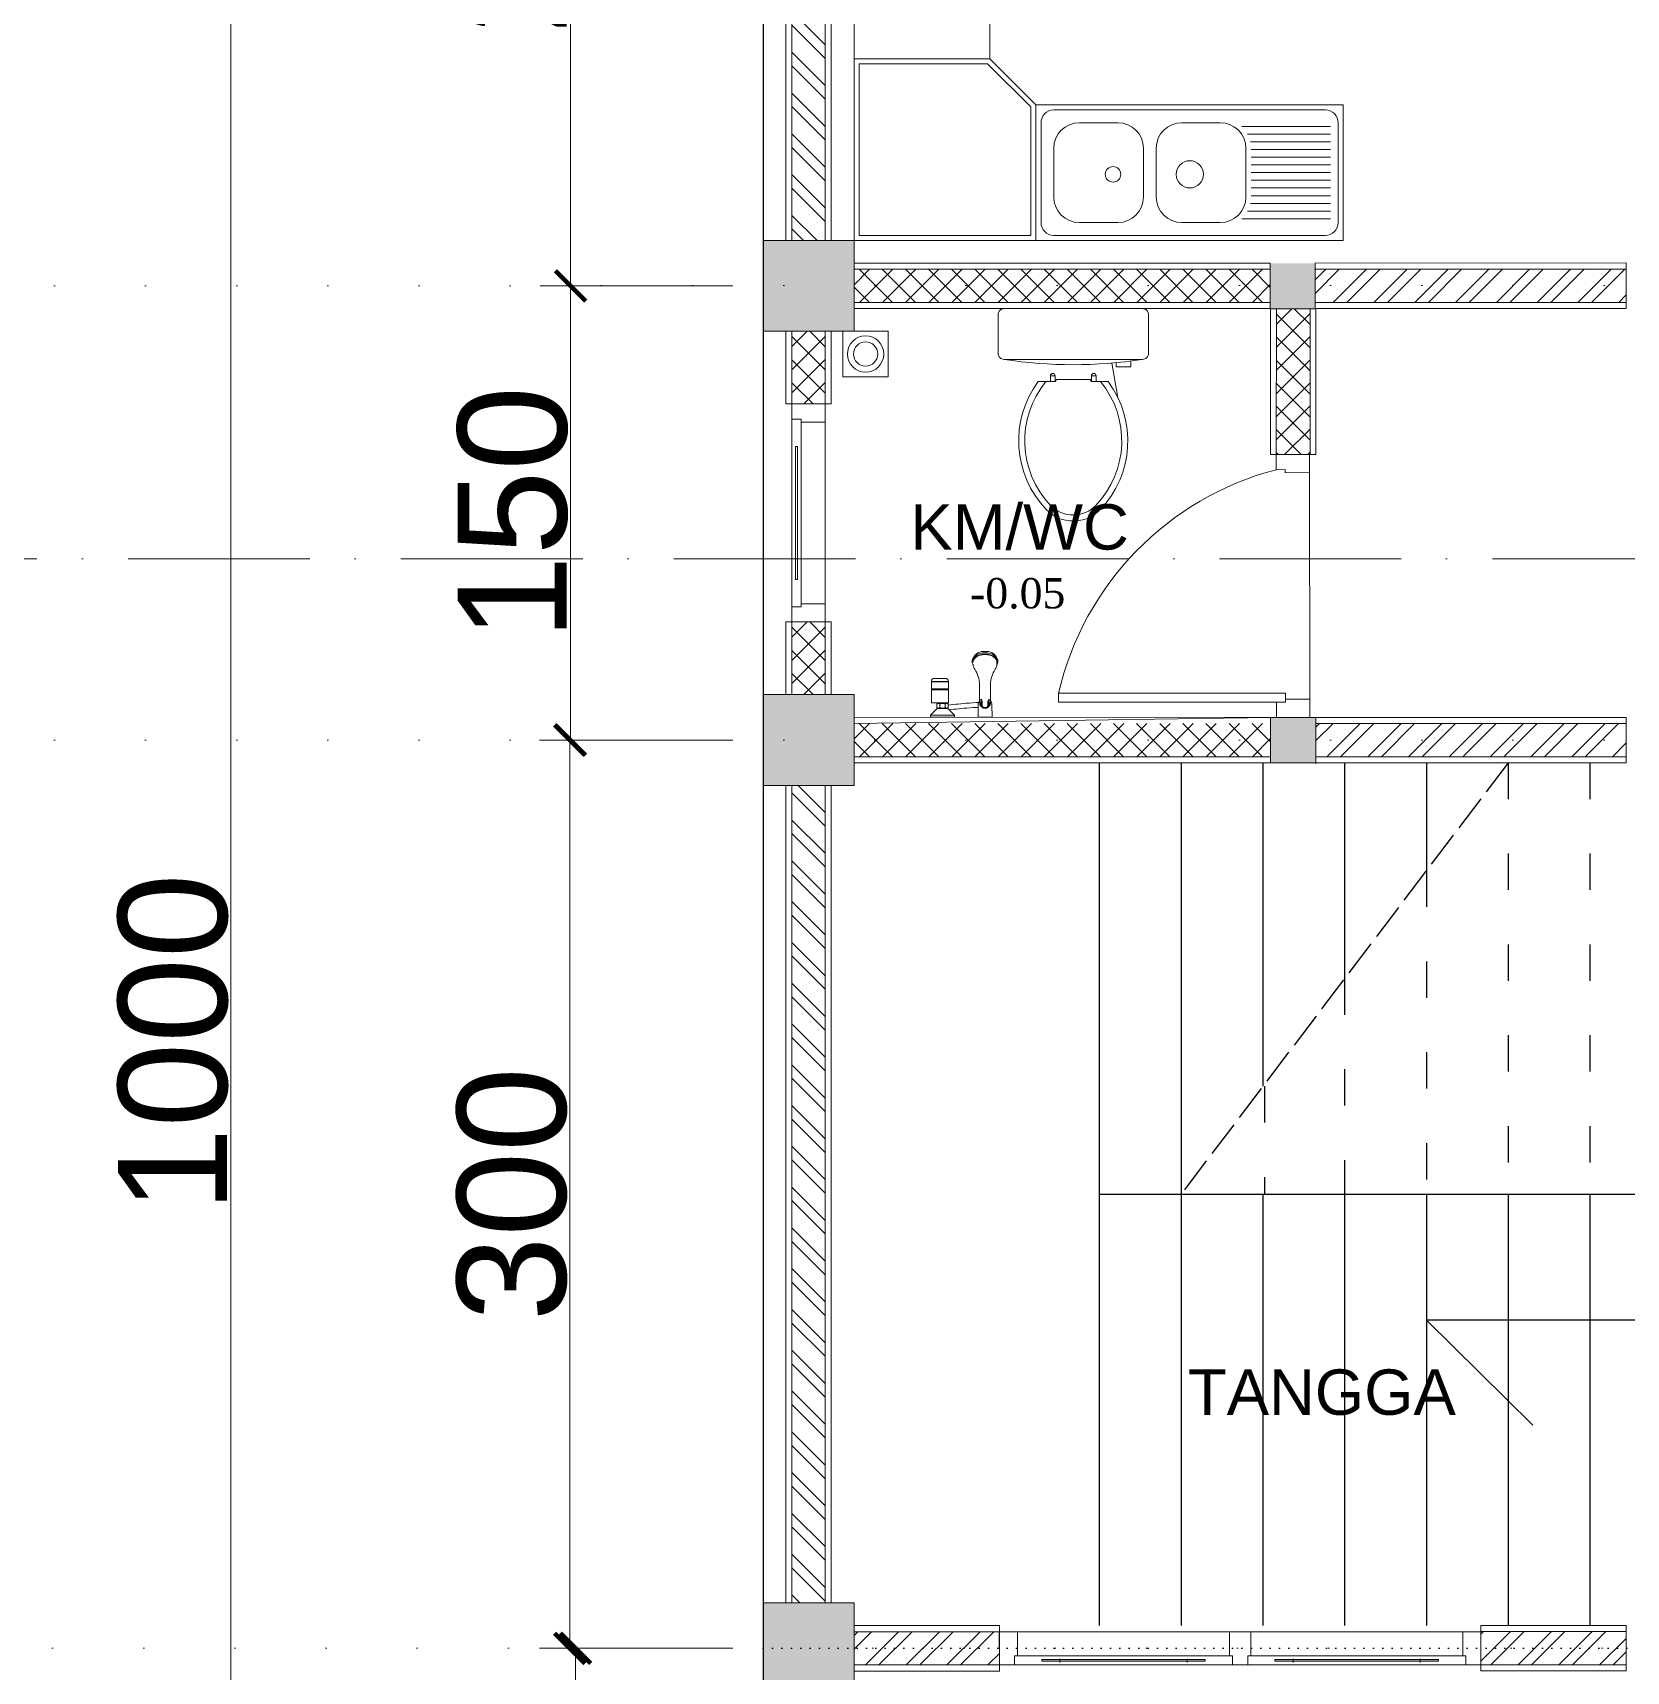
# Model space of a CAD drawing. Header units: millimetres. Extents: x -12161372 to 46643, y -9506984 to 15358.
# Drawn here: x 12068 to 12594, y 5583 to 6124 of the extents above; entities that cross this region are included whole.
import ezdxf

# ---------------------------------------------------------------- set-up
doc = ezdxf.new("R2010")
doc.units = ezdxf.units.MM
for name, pattern in [('ACAD_ISO02W100', [15, 12, -3]), ('ACAD_ISO03W100', [30, 12, -18]), ('ACAD_ISO07W100', [3, 0, -3]), ('ACAD_ISO10W100', [18, 12, -3, 0, -3]), ('DASHED', [70, 50, -20])]:
    doc.linetypes.add(name, pattern=pattern)
for name, color, linetype, lineweight in [('arsiran', 202, 'Continuous', 0), ('dimensi', 50, 'Continuous', 5), ('dinding', 110, 'Continuous', 9), ('furniture', 7, 'Continuous', 5), ('garis potongan', 3, 'ACAD_ISO10W100', 18), ('interior', 7, 'Continuous', 13), ('jendela', 7, 'Continuous', 15), ('kolom', 150, 'Continuous', 13), ('pintu', 7, 'Continuous', 13), ('teks', 255, 'Continuous', 5)]:
    doc.layers.add(name, color=color, linetype=linetype, lineweight=lineweight)
doc.layers.add('lantai', color=9, linetype='Continuous')
doc.styles.get("Standard").update_dxf_attribs({"font": 'arial.ttf'})
doc.styles.add('teks3', font='times.ttf', dxfattribs={"height": 25})
doc.dimstyles.new('ISO-25', dxfattribs={"dimtxt": 4.5, "dimasz": 10, "dimexe": 10, "dimexo": 10, "dimtad": 1, "dimtxsty": 'Standard', "dimblk": 'ARCHTICK', "dimcen": 2.5, "dimclrt": 256, "dimadec": 0, "dimazin": 0, "dimtfac": 1, "dimtmove": 0, "dimatfit": 3, "dimfxl": 75, "dimfxlon": 1, "dimtfillclr": 256, "dimlwd": -1, "dimlwe": -1, "dimarcsym": 0})

# ---------------------------------------------------------------- blocks, each defined once
blk = doc.blocks.new('*U23')
at = {"layer": 'arsiran'}
h = blk.add_hatch(dxfattribs=at)
h.set_pattern_fill('ANSI32', color=256)
h.set_pattern_definition([(45, (-2339.681, -4513.269), (-6.735192, 6.735192), []), (45, (-2335.191, -4513.269), (-6.735192, 6.735192), [])])
h.paths.add_polyline_path([(0, 5.5), (0, -5.5), (205, -5.5), (205, 5.5)])
blk.add_lwpolyline([(0, -5.5), (205, -5.5), (205, 5.5), (0, 5.5)], close=True, dxfattribs=at)
at = {"layer": 'dinding'}
blk.add_lwpolyline([(0, -7.5), (205, -7.5), (205, 7.5), (0, 7.5)], close=True, dxfattribs=at)
blk = doc.blocks.new('*U10')
at = {"layer": 'arsiran'}
h = blk.add_hatch(dxfattribs=at)
h.set_pattern_fill('ANSI32', color=256)
h.set_pattern_definition([(45, (-2274.681, -4513.269), (-6.735192, 6.735192), []), (45, (-2270.191, -4513.269), (-6.735192, 6.735192), [])])
h.paths.add_polyline_path([(0, 5.5), (0, -5.5), (270, -5.5), (270, 5.5)])
blk.add_lwpolyline([(0, -5.5), (270, -5.5), (270, 5.5), (0, 5.5)], close=True, dxfattribs=at)
at = {"layer": 'dinding'}
blk.add_lwpolyline([(0, -7.5), (270, -7.5), (270, 7.5), (0, 7.5)], close=True, dxfattribs=at)
blk = doc.blocks.new('*U36')
at = {"layer": 'arsiran'}
h = blk.add_hatch(dxfattribs=at)
h.set_pattern_fill('ANSI32', color=256)
h.set_pattern_definition([(45, (-2496.686, -4513.269), (-6.735192, 6.735192), []), (45, (-2492.196, -4513.269), (-6.735192, 6.735192), [])])
h.paths.add_polyline_path([(0, 5.5), (0, -5.5), (47.99, -5.5), (47.99, 5.5)])
blk.add_lwpolyline([(0, -5.5), (47.99, -5.5), (47.99, 5.5), (0, 5.5)], close=True, dxfattribs=at)
at = {"layer": 'dinding'}
blk.add_lwpolyline([(0, -7.5), (47.99, -7.5), (47.99, 7.5), (0, 7.5)], close=True, dxfattribs=at)
blk = doc.blocks.new('*U68')
at = {"layer": 'arsiran'}
h = blk.add_hatch(dxfattribs=at)
h.set_pattern_fill('ANSI32', color=256)
h.set_pattern_definition([(45, (-2442.189, -4513.269), (-6.735192, 6.735192), []), (45, (-2437.699, -4513.269), (-6.735192, 6.735192), [])])
h.paths.add_polyline_path([(0, 5.5), (0, -5.5), (102.49, -5.5), (102.49, 5.5)])
blk.add_lwpolyline([(0, -5.5), (102.49, -5.5), (102.49, 5.5), (0, 5.5)], close=True, dxfattribs=at)
at = {"layer": 'dinding'}
blk.add_lwpolyline([(0, -7.5), (102.49, -7.5), (102.49, 7.5), (0, 7.5)], close=True, dxfattribs=at)
blk = doc.blocks.new('*U67')
at = {"layer": 'arsiran'}
h = blk.add_hatch(dxfattribs=at)
h.set_pattern_fill('ANSI32', color=256, angle=0.0417)
h.set_pattern_definition([(45.04173, (-2438.656, -4515.046), (-6.740095, 6.730285), []), (45.04173, (-2434.166, -4515.042), (-6.740095, 6.730285), [])])
h.paths.add_polyline_path([(0, 5.5), (0, -5.5), (102.74, -5.43), (102.73, 5.57)])
blk.add_lwpolyline([(0, -5.5), (102.74, -5.43), (102.73, 5.57), (0, 5.5)], close=True, dxfattribs=at)
at = {"layer": 'dinding'}
blk.add_lwpolyline([(0.01, -7.5), (102.74, -7.43), (102.73, 7.57), (-0.01, 7.5)], close=True, dxfattribs=at)
blk = doc.blocks.new('_ArchTick')
at = {"color": 0, "linetype": 'ByBlock', "const_width": 0.15}
blk.add_lwpolyline([(-0.5, -0.5), (0.5, 0.5)], dxfattribs=at)
blk = doc.blocks.new('*D89')
at = {"layer": 'Defpoints', "color": 0, "ltscale": 10, "transparency": 16777216}
for p in [(12309.18, 6290.26), (12245.61, 6040.26), (12309.18, 6040.26)]:
    blk.add_point(p, dxfattribs=at)
at = {"layer": 'dimensi', "color": 0, "ltscale": 10, "transparency": 16777216}
for p, q in [((12299.18, 6290.26), (12235.61, 6290.26)), ((12245.61, 6290.26), (12245.61, 6040.26)), ((12299.18, 6040.26), (12235.61, 6040.26))]:
    blk.add_line(p, q, dxfattribs=at)
at = {"layer": 'dimensi', "color": 0, "ltscale": 10, "transparency": 16777216, "xscale": 10, "yscale": 10, "zscale": 10}
for p, rotation in [((12245.61, 6290.26), 90), ((12245.61, 6040.26), 270)]:
    blk.add_blockref('_ArchTick', p, dxfattribs=dict(at, rotation=rotation))
at = {"layer": 'dimensi', "ltscale": 10, "transparency": 16777216, "insert": (12226.6, 6165.26), "char_height": 4.5, "attachment_point": 5, "rotation": 90}
blk.add_mtext('{\\H8x;250}', dxfattribs=at)
blk = doc.blocks.new('*D94')
at = {"layer": 'Defpoints', "color": 0, "ltscale": 10, "transparency": 16777216}
for p in [(12309.18, 6040.26), (12245.54, 5890.26), (12309.18, 5890.26)]:
    blk.add_point(p, dxfattribs=at)
at = {"layer": 'dimensi', "color": 0, "ltscale": 10, "transparency": 16777216}
for p, q in [((12299.18, 6040.26), (12235.54, 6040.26)), ((12245.54, 6040.26), (12245.54, 5890.26)), ((12299.18, 5890.26), (12235.54, 5890.26))]:
    blk.add_line(p, q, dxfattribs=at)
at = {"layer": 'dimensi', "color": 0, "ltscale": 10, "transparency": 16777216, "xscale": 10, "yscale": 10, "zscale": 10}
for p, rotation in [((12245.54, 6040.26), 90), ((12245.54, 5890.26), 270)]:
    blk.add_blockref('_ArchTick', p, dxfattribs=dict(at, rotation=rotation))
at = {"layer": 'dimensi', "ltscale": 10, "transparency": 16777216, "insert": (12226.53, 5965.26), "char_height": 4.5, "attachment_point": 5, "rotation": 90}
blk.add_mtext('{\\H8x;150}', dxfattribs=at)
blk = doc.blocks.new('*D95')
at = {"layer": 'Defpoints', "color": 0, "ltscale": 10, "transparency": 16777216}
for p in [(12309.18, 5890.26), (12245.32, 5590.26), (12309.18, 5590.26)]:
    blk.add_point(p, dxfattribs=at)
at = {"layer": 'dimensi', "color": 0, "ltscale": 10, "transparency": 16777216}
for p, q in [((12299.18, 5890.26), (12235.32, 5890.26)), ((12245.32, 5890.26), (12245.32, 5590.26)), ((12299.18, 5590.26), (12235.32, 5590.26))]:
    blk.add_line(p, q, dxfattribs=at)
at = {"layer": 'dimensi', "color": 0, "ltscale": 10, "transparency": 16777216, "xscale": 10, "yscale": 10, "zscale": 10}
for p, rotation in [((12245.32, 5890.26), 90), ((12245.32, 5590.26), 270)]:
    blk.add_blockref('_ArchTick', p, dxfattribs=dict(at, rotation=rotation))
at = {"layer": 'dimensi', "ltscale": 10, "transparency": 16777216, "insert": (12226.3, 5740.26), "char_height": 4.5, "attachment_point": 5, "rotation": 90}
blk.add_mtext('{\\H8x;300}', dxfattribs=at)
blk = doc.blocks.new('*D96')
at = {"layer": 'Defpoints', "color": 0, "ltscale": 10, "transparency": 16777216}
for p in [(12309.18, 5590.26), (12247.23, 5290.26), (12309.18, 5290.26)]:
    blk.add_point(p, dxfattribs=at)
at = {"layer": 'dimensi', "color": 0, "ltscale": 10, "transparency": 16777216}
for p, q in [((12299.18, 5590.26), (12237.23, 5590.26)), ((12247.23, 5590.26), (12247.23, 5290.26)), ((12299.18, 5290.26), (12237.23, 5290.26))]:
    blk.add_line(p, q, dxfattribs=at)
at = {"layer": 'dimensi', "color": 0, "ltscale": 10, "transparency": 16777216, "xscale": 10, "yscale": 10, "zscale": 10}
for p, rotation in [((12247.23, 5590.26), 90), ((12247.23, 5290.26), 270)]:
    blk.add_blockref('_ArchTick', p, dxfattribs=dict(at, rotation=rotation))
at = {"layer": 'dimensi', "ltscale": 10, "transparency": 16777216, "insert": (12228.22, 5440.26), "char_height": 4.5, "attachment_point": 5, "rotation": 90}
blk.add_mtext('{\\H8x;300}', dxfattribs=at)
blk = doc.blocks.new('*D99')
at = {"layer": 'Defpoints', "color": 0, "ltscale": 10, "transparency": 16777216}
for p in [(12484.18, 6340.36), (12484.18, 6040.26), (12309.18, 5869.32)]:
    blk.add_point(p, dxfattribs=at)
at = {"layer": 'dimensi', "color": 0, "ltscale": 10, "transparency": 16777216}
for p, q in [((12309.18, 6265.36), (12309.18, 6350.36)), ((12484.18, 6265.36), (12484.18, 6350.36)), ((12309.18, 6340.36), (12484.18, 6340.36))]:
    blk.add_line(p, q, dxfattribs=at)
at = {"layer": 'dimensi', "color": 0, "ltscale": 10, "transparency": 16777216, "xscale": 10, "yscale": 10, "zscale": 10, "rotation": 180}
blk.add_blockref('_ArchTick', (12309.18, 6340.36), dxfattribs=at)
at = {"layer": 'dimensi', "color": 0, "ltscale": 10, "transparency": 16777216, "xscale": 10, "yscale": 10, "zscale": 10}
blk.add_blockref('_ArchTick', (12484.18, 6340.36), dxfattribs=at)
at = {"layer": 'dimensi', "ltscale": 10, "transparency": 16777216, "insert": (12396.68, 6359.37), "char_height": 4.5, "attachment_point": 5}
blk.add_mtext('{\\H8x;175}', dxfattribs=at)
blk = doc.blocks.new('*D117')
at = {"layer": 'Defpoints', "color": 0, "ltscale": 10, "transparency": 16777216}
for p in [(12309.18, 6290.26), (12133.4, 5290.26), (12316.68, 5290.26)]:
    blk.add_point(p, dxfattribs=at)
at = {"layer": 'dimensi', "color": 0, "ltscale": 10, "transparency": 16777216}
for p, q in [((12208.4, 6290.26), (12123.4, 6290.26)), ((12133.4, 6290.26), (12133.4, 5290.26)), ((12208.4, 5290.26), (12123.4, 5290.26))]:
    blk.add_line(p, q, dxfattribs=at)
at = {"layer": 'dimensi', "color": 0, "ltscale": 10, "transparency": 16777216, "xscale": 10, "yscale": 10, "zscale": 10}
for p, rotation in [((12133.4, 6290.26), 90), ((12133.4, 5290.26), 270)]:
    blk.add_blockref('_ArchTick', p, dxfattribs=dict(at, rotation=rotation))
at = {"layer": 'dimensi', "ltscale": 10, "transparency": 16777216, "insert": (12114.39, 5790.26), "char_height": 4.5, "attachment_point": 5, "rotation": 90}
blk.add_mtext('{\\H8x;1000}', dxfattribs=at)

msp = doc.modelspace()

# ---------------------------------------------------------------- hatches: boundary and pattern name
at = {"layer": 'dinding'}
h = msp.add_hatch(dxfattribs=at)
h.set_pattern_fill('ANSI37', color=202, scale=1.7)
h.set_pattern_definition([(45, (7129.113, 1853.4026), (-3.816609, 3.816609), []), (135, (7129.113, 1853.4026), (-3.816609, -3.816609), [])])
h.paths.add_polyline_path([(12476.636, 6034.762), (12476.636, 6045.762), (12339.183, 6045.762), (12339.183, 6034.762)])
h = msp.add_hatch(dxfattribs=at)
h.set_pattern_fill('ANSI37', color=202, scale=1.7, angle=270)
h.set_pattern_definition([(315, (8297.3085, 11242.777), (3.816609, 3.816609), []), (45, (8297.3085, 11242.777), (-3.816609, 3.816609), [])])
h.paths.add_polyline_path([(12478.695, 5984.568), (12489.695, 5984.568), (12489.668, 6032.707), (12478.668, 6032.707)])
h = msp.add_hatch(dxfattribs=at)
h.set_pattern_fill('ANSI37', color=202, scale=1.7, angle=270)
h.set_pattern_definition([(315, (8137.3236, 11235.3317), (3.816609, 3.816609), []), (45, (8137.3236, 11235.3317), (-3.816609, 3.816609), [])])
h.paths.add_polyline_path([(12318.683, 6001.262), (12329.683, 6001.262), (12329.683, 6025.262), (12318.683, 6025.262)])
h = msp.add_hatch(dxfattribs=at)
h.set_pattern_fill('ANSI37', color=202, scale=1.7, angle=270)
h.set_pattern_definition([(315, (8137.3236, 11139.3317), (3.816609, 3.816609), []), (45, (8137.3236, 11139.3317), (-3.816609, 3.816609), [])])
h.paths.add_polyline_path([(12318.683, 5905.262), (12329.683, 5905.262), (12329.683, 5929.262), (12318.683, 5929.262)])
h = msp.add_hatch(dxfattribs=at)
h.set_pattern_fill('ANSI37', color=202, scale=1.7)
h.set_pattern_definition([(45, (7129.113, 1703.4026), (-3.816609, 3.816609), []), (135, (7129.113, 1703.4026), (-3.816609, -3.816609), [])])
h.paths.add_polyline_path([(12476.691, 5884.754), (12476.691, 5895.754), (12339.183, 5895.762), (12339.183, 5884.762)])
at = {"layer": 'jendela'}
h = msp.add_hatch(color=256, dxfattribs=at)
h.dxf.hatch_style = 1
h.paths.add_polyline_path([(12455.171, 5585.975), (12455.171, 5586.575), (12401.171, 5586.575), (12401.171, 5585.975)])
h = msp.add_hatch(color=256, dxfattribs=at)
h.dxf.hatch_style = 1
h.paths.add_polyline_path([(12455.171, 5585.975), (12455.171, 5586.575), (12401.171, 5586.575), (12401.171, 5585.975)])
h = msp.add_hatch(color=256, dxfattribs=at)
h.dxf.hatch_style = 1
h.paths.add_polyline_path([(12401.177, 5585.97), (12401.177, 5586.57), (12455.177, 5586.57), (12455.177, 5585.97)])
h = msp.add_hatch(color=256, dxfattribs=at)
h.dxf.hatch_style = 1
h.paths.add_polyline_path([(12401.184, 5585.975), (12401.184, 5586.575), (12455.184, 5586.575), (12455.184, 5585.975)])
h = msp.add_hatch(color=256, dxfattribs=at)
h.dxf.hatch_style = 1
h.paths.add_polyline_path([(12401.184, 5585.975), (12401.184, 5586.575), (12455.184, 5586.575), (12455.184, 5585.975)])
h = msp.add_hatch(color=256, dxfattribs=at)
h.dxf.hatch_style = 1
h.paths.add_polyline_path([(12532.171, 5585.975), (12532.171, 5586.575), (12478.171, 5586.575), (12478.171, 5585.975)])
h = msp.add_hatch(color=256, dxfattribs=at)
h.dxf.hatch_style = 1
h.paths.add_polyline_path([(12532.171, 5585.975), (12532.171, 5586.575), (12478.171, 5586.575), (12478.171, 5585.975)])
h = msp.add_hatch(color=256, dxfattribs=at)
h.dxf.hatch_style = 1
h.paths.add_polyline_path([(12532.177, 5585.97), (12532.177, 5586.57), (12478.177, 5586.57), (12478.177, 5585.97)])
h = msp.add_hatch(color=256, dxfattribs=at)
h.dxf.hatch_style = 1
h.paths.add_polyline_path([(12478.184, 5585.975), (12478.184, 5586.575), (12532.184, 5586.575), (12532.184, 5585.975)])
h = msp.add_hatch(color=256, dxfattribs=at)
h.dxf.hatch_style = 1
h.paths.add_polyline_path([(12478.184, 5585.975), (12478.184, 5586.575), (12532.184, 5586.575), (12532.184, 5585.975)])
at = {"layer": 'kolom'}
h = msp.add_hatch(color=256, dxfattribs=at)
h.dxf.hatch_style = 1
h.paths.add_polyline_path([(12339.183, 6025.262), (12339.183, 6055.262), (12309.183, 6055.262), (12309.183, 6025.262)])
h = msp.add_hatch(color=256, dxfattribs=at)
h.dxf.hatch_style = 1
h.paths.add_polyline_path([(12491.641, 6047.76), (12476.641, 6047.76), (12476.641, 6032.76), (12491.641, 6032.76)])
h = msp.add_hatch(color=256, dxfattribs=at)
h.dxf.hatch_style = 1
h.paths.add_polyline_path([(12339.183, 5875.262), (12339.183, 5905.262), (12309.183, 5905.262), (12309.183, 5875.262)])
h = msp.add_hatch(color=256, dxfattribs=at)
h.dxf.hatch_style = 1
h.paths.add_polyline_path([(12491.708, 5897.754), (12476.708, 5897.754), (12476.708, 5882.754), (12491.708, 5882.754)])
h = msp.add_hatch(color=256, dxfattribs=at)
h.dxf.hatch_style = 1
h.paths.add_polyline_path([(12339.183, 5575.262), (12339.183, 5605.262), (12309.183, 5605.262), (12309.183, 5575.262)])

# ---------------------------------------------------------------- linework, layer by layer
at = {"layer": 'arsiran'}
for points in [[(12476.636, 6045.762), (12339.183, 6045.762)], [(12339.183, 6034.762), (12476.636, 6034.762)], [(12478.668, 6032.707), (12478.584, 5984.561)], [(12489.765, 5984.568), (12489.765, 6032.707)], [(12318.683, 6025.262), (12318.683, 6001.262)], [(12329.683, 6001.262), (12329.683, 6025.262)], [(12318.683, 5929.262), (12318.683, 5905.262)], [(12329.683, 5905.262), (12329.683, 5929.262)], [(12476.691, 5897.754), (12339.183, 5895.762)], [(12339.183, 5884.762), (12476.691, 5884.762)]]:
    msp.add_lwpolyline(points, dxfattribs=at)
at = {"layer": 'dinding'}
for points in [[(12339.183, 6032.762), (12476.636, 6032.762), (12476.636, 6047.762), (12339.183, 6047.762)], [(12476.683, 6032.707), (12476.695, 5984.568), (12491.695, 5984.568), (12491.683, 6032.707)], [(12316.683, 6025.262), (12316.683, 6001.262), (12331.683, 6001.262), (12331.683, 6025.262)], [(12316.683, 5929.262), (12316.683, 5905.262), (12331.683, 5905.262), (12331.683, 5929.262)], [(12339.183, 5882.762), (12476.691, 5882.754), (12476.691, 5897.754), (12339.183, 5897.762)]]:
    msp.add_lwpolyline(points, close=True, dxfattribs=at)
at = {"layer": 'furniture'}
for p, q in [((12339.183, 6115.313), (12339.183, 6055.262)), ((12384.01, 6115.313), (12339.183, 6115.313)), ((12399.234, 6100.089), (12384.01, 6115.313)), ((12340.874, 6113.622), (12340.874, 6056.953)), ((12383.309, 6113.622), (12340.874, 6113.622)), ((12397.543, 6099.388), (12383.309, 6113.622)), ((12397.543, 6056.953), (12397.543, 6099.388)), ((12399.234, 6055.262), (12399.234, 6100.089)), ((12399.234, 6055.262), (12399.234, 6100.089)), ((12399.234, 6055.262), (12399.234, 6100.089)), ((12399.234, 6055.262), (12399.234, 6100.089)), ((12399.234, 6100.089), (12399.234, 6055.262)), ((12399.234, 6100.089), (12500.73, 6100.089)), ((12500.73, 6055.262), (12500.73, 6100.089)), ((12400.926, 6061.182), (12400.926, 6094.168)), ((12405.155, 6098.397), (12494.809, 6098.397)), ((12413.613, 6094.168), (12426.3, 6094.168)), ((12447.445, 6094.168), (12460.132, 6094.168)), ((12499.038, 6094.168), (12499.038, 6061.182)), ((12467.296, 6092.9), (12496.501, 6092.9)), ((12469.152, 6090.362), (12496.501, 6090.362)), ((12405.155, 6069.64), (12405.155, 6085.711)), ((12434.758, 6069.64), (12434.758, 6085.711)), ((12438.987, 6069.64), (12438.987, 6085.711)), ((12468.59, 6069.64), (12468.59, 6085.711)), ((12470.059, 6087.825), (12496.501, 6087.825)), ((12470.281, 6085.288), (12496.501, 6085.288)), ((12470.281, 6082.75), (12496.501, 6082.75)), ((12470.281, 6080.213), (12496.501, 6080.213)), ((12470.281, 6077.675), (12496.501, 6077.675)), ((12470.281, 6075.138), (12496.501, 6075.138)), ((12470.281, 6072.601), (12496.501, 6072.601)), ((12470.059, 6067.526), (12496.501, 6067.526)), ((12470.281, 6070.063), (12496.501, 6070.063)), ((12426.3, 6061.182), (12413.613, 6061.182)), ((12460.132, 6061.182), (12447.445, 6061.182)), ((12467.296, 6062.451), (12496.501, 6062.451)), ((12469.152, 6064.989), (12496.501, 6064.989)), ((12340.874, 6056.953), (12397.543, 6056.953)), ((12494.809, 6056.953), (12405.155, 6056.953)), ((12339.183, 6055.262), (12399.234, 6055.262)), ((12500.73, 6055.262), (12399.234, 6055.262))]:
    msp.add_line(p, q, dxfattribs=at)
at = {"layer": 'furniture', "ltscale": 10}
msp.add_lwpolyline([(12339.183, 6149.462), (12384.01, 6149.462), (12384.01, 6115.313), (12339.183, 6115.313)], close=True, dxfattribs=at)
at = {"layer": 'furniture'}
for centre, radius in [((12424.712, 6077.109), 2.562), ((12450.076, 6077.109), 4.503)]:
    msp.add_circle(centre, radius, dxfattribs=at)
for centre, radius, start, end in [((12405.155, 6094.168), 4.229, 90, 180), ((12413.613, 6085.711), 8.458, 90, 180), ((12426.3, 6085.711), 8.458, 0, 90), ((12447.445, 6085.711), 8.458, 90, 180), ((12460.132, 6085.711), 8.458, 0, 90), ((12494.809, 6094.168), 4.229, 0, 90), ((12413.613, 6069.64), 8.458, 180, 270), ((12426.3, 6069.64), 8.458, 270, 0), ((12447.445, 6069.64), 8.458, 180, 270), ((12460.132, 6069.64), 8.458, 270, 0), ((12405.155, 6061.182), 4.229, 180, 270), ((12494.809, 6061.182), 4.229, 270, 0)]:
    msp.add_arc(centre, radius, start, end, dxfattribs=at)
at = {"layer": 'garis potongan', "ltscale": 5}
msp.add_lwpolyline([(11648.982, 5925.082), (11648.982, 5950.082), (13857.666, 5950.082), (13857.666, 5925.082)], dxfattribs=at)
at = {"layer": 'interior'}
msp.add_line((12424.355, 6014.779), (12426.28, 6003.437), dxfattribs=at)
at = {"layer": 'interior', "lineweight": 0}
for p, q in [((12386.384, 5915.996), (12386.384, 5915.276)), ((12386.665, 5915.996), (12386.665, 5916.432)), ((12364.727, 5907.127), (12364.727, 5909.602)), ((12370.352, 5909.602), (12364.727, 5909.602)), ((12369.34, 5910.615), (12365.74, 5910.615)), ((12370.352, 5907.127), (12370.352, 5909.602)), ((12370.352, 5909.546), (12364.727, 5909.546)), ((12370.352, 5909.434), (12364.727, 5909.434)), ((12370.352, 5907.127), (12364.727, 5907.127)), ((12364.727, 5902.543), (12364.727, 5906.818)), ((12370.352, 5906.818), (12364.727, 5906.818)), ((12366.696, 5906.818), (12366.696, 5907.127)), ((12370.071, 5906.818), (12370.071, 5907.127)), ((12370.352, 5902.543), (12370.352, 5906.818)), ((12380.646, 5902.573), (12380.646, 5908.556)), ((12384.246, 5902.573), (12384.246, 5908.556)), ((12364.446, 5898.493), (12366.584, 5900.687)), ((12364.727, 5902.543), (12370.352, 5902.543)), ((12366.527, 5902.149), (12366.809, 5902.487)), ((12366.527, 5902.149), (12366.527, 5901.057)), ((12366.527, 5901.057), (12366.809, 5900.719)), ((12366.584, 5900.687), (12370.184, 5900.687)), ((12366.809, 5902.487), (12369.959, 5902.487)), ((12366.809, 5900.719), (12369.959, 5900.719)), ((12367.484, 5902.149), (12367.484, 5901.057)), ((12369.284, 5902.149), (12369.284, 5901.057)), ((12370.24, 5902.149), (12369.959, 5902.487)), ((12370.24, 5901.057), (12369.959, 5900.719)), ((12372.321, 5898.493), (12370.184, 5900.687)), ((12370.24, 5902.149), (12370.24, 5901.057)), ((12380.14, 5897.762), (12380.196, 5901.843)), ((12384.752, 5897.762), (12384.696, 5901.843)), ((12364.446, 5898.493), (12372.321, 5898.493)), ((12364.446, 5898.493), (12364.446, 5897.762)), ((12364.446, 5897.762), (12372.321, 5897.762)), ((12372.321, 5898.493), (12372.321, 5897.762)), ((12384.752, 5897.762), (12380.14, 5897.762))]:
    msp.add_line(p, q, dxfattribs=at)
at = {"layer": 'interior', "linetype": 'DASHED', "lineweight": 0}
for p, q in [((12381.49, 5903.027), (12381.237, 5903.709)), ((12381.49, 5901.699), (12381.49, 5903.027)), ((12383.402, 5903.027), (12383.655, 5903.709)), ((12383.402, 5901.699), (12383.402, 5903.027))]:
    msp.add_line(p, q, dxfattribs=at)
at = {"layer": 'interior'}
msp.add_lwpolyline([(12386.729, 6017.989), (12386.729, 6030.762, -0.4142136), (12388.729, 6032.762), (12434.417, 6032.762, -0.4142136), (12436.417, 6030.762), (12436.417, 6017.989, -0.4142136), (12434.417, 6015.989), (12388.729, 6015.989, -0.4142136)], format="xyb", close=True, dxfattribs=at)
msp.add_lwpolyline([(12335.498, 6025.262), (12350.498, 6025.262), (12350.498, 6010.262), (12335.498, 6010.262)], close=True, dxfattribs=at)
for points in [[(12425.776, 6014.908), (12425.776, 6013.565), (12430.571, 6013.565), (12430.571, 6015.445)], [(12400.033, 6008.648), (12405.576, 6008.648), (12406.015, 6009.345), (12417.131, 6009.345), (12417.57, 6008.648), (12423.113, 6008.648)], [(12404.028, 6008.648), (12404.028, 6010.57), (12405.576, 6010.57), (12405.576, 6008.648)], [(12419.118, 6008.648), (12419.118, 6010.57), (12417.57, 6010.57), (12417.57, 6008.648)]]:
    msp.add_lwpolyline(points, dxfattribs=at)
for points in [[(12400.033, 6008.648, 0.365781), (12402.666, 5966.366, 0.2059581), (12411.573, 5962.61, 0.2059581), (12420.48, 5966.366, 0.365781), (12423.113, 6008.648)], [(12402.571, 6008.648, 0.379752), (12404.109, 5967.75, 0.2062747), (12411.573, 5964.61, 0.2062747), (12419.036, 5967.75, 0.379752), (12420.575, 6008.648)]]:
    msp.add_lwpolyline(points, format="xyb", dxfattribs=at)
at = {"layer": 'interior', "lineweight": 0}
for points in [[(12378.227, 5916.432, -0.1458859), (12378.511, 5917.382, -0.107164), (12379.463, 5918.32, -0.077127), (12380.762, 5918.885, -0.0641918), (12382.446, 5919.102, -0.0641918), (12384.131, 5918.885, -0.077127), (12385.429, 5918.32, -0.107164), (12386.382, 5917.382, -0.1458859), (12386.665, 5916.432, -0.1458859)], [(12378.529, 5915.018, -0.0026927), (12378.511, 5915.046, -0.1458859), (12378.227, 5915.996, -0.1458859), (12378.511, 5916.946, -0.107164), (12379.463, 5917.884, -0.077127), (12380.762, 5918.449, -0.0641918), (12382.446, 5918.667, -0.0641918), (12384.131, 5918.449, -0.077127), (12385.429, 5917.884, -0.107164), (12386.382, 5916.946, -0.1458859), (12386.665, 5915.996, -0.1458859)], [(12378.509, 5915.996, -0.1458859), (12378.773, 5916.883, -0.107164), (12379.662, 5917.759, -0.077127), (12380.874, 5918.286, -0.0641918), (12382.446, 5918.489, -0.0641918)], [(12378.87, 5917.834, -0.0383239), (12378.983, 5918.041, -0.1071691), (12379.821, 5918.869, -0.0773123), (12380.964, 5919.368, -0.0644119), (12382.446, 5919.559, -0.0644119)], [(12382.446, 5919.559, -0.0644119), (12383.928, 5919.368, -0.0773123), (12385.071, 5918.869, -0.1071691), (12385.909, 5918.041, -0.0383239), (12386.022, 5917.834, -0.1454689)], [(12382.446, 5918.489, -0.0641918), (12384.018, 5918.286, -0.077127), (12385.23, 5917.759, -0.107164), (12386.119, 5916.883, -0.1458859), (12386.384, 5915.996, -0.1458859)], [(12386.665, 5915.996, -0.1458859), (12386.382, 5915.046, -0.0026927), (12386.363, 5915.018, -0.077127)], [(12384.246, 5902.573, -0.1025051), (12384.11, 5901.918, -0.1000643), (12383.719, 5901.355, -0.0967954), (12383.139, 5900.983, -0.0946044), (12382.446, 5900.851, -0.0946044), (12381.754, 5900.983, -0.0967954), (12381.173, 5901.355, -0.1000643), (12380.782, 5901.918, -0.1025051), (12380.646, 5902.573, -0.1025051)]]:
    msp.add_lwpolyline(points, format="xyb", dxfattribs=at)
for points in [[(12380.363, 5902.662), (12379.615, 5902.62), (12378.375, 5902.543), (12377.266, 5902.466), (12376.262, 5902.389), (12375.338, 5902.31), (12374.468, 5902.232), (12373.626, 5902.152), (12372.787, 5902.072), (12371.931, 5901.99), (12371.065, 5901.908), (12370.24, 5901.83)], [(12380.186, 5901.074), (12379.71, 5901.048), (12378.481, 5900.972), (12377.382, 5900.895), (12376.387, 5900.818), (12375.47, 5900.741), (12374.606, 5900.663), (12373.771, 5900.584), (12372.937, 5900.504), (12372.087, 5900.423), (12371.225, 5900.341), (12370.58, 5900.28)]]:
    msp.add_lwpolyline(points, dxfattribs=at)
at = {"layer": 'interior'}
for radius in [6, 4]:
    msp.add_circle((12342.998, 6017.762), radius, dxfattribs=at)
for centre, radius, start, end in [((12411.573, 6163.429), 149.199, 261.19285, 278.80715), ((12404.802, 6010.57), 0.774, 0, 180), ((12418.344, 6010.57), 0.774, 0, 180)]:
    msp.add_arc(centre, radius, start, end, dxfattribs=at)
at = {"layer": 'interior', "lineweight": 0}
for centre, radius, start, end in [((12381.619, 5915.396), 3.112, 182.22281, 214.38854), ((12383.273, 5915.396), 3.112, 325.61146, 357.77719), ((12365.74, 5909.602), 1.013, 90, 180), ((12369.34, 5909.602), 1.013, 0, 90), ((12371.514, 5908.48), 9.133, 0.47722, 34.38854), ((12393.379, 5908.48), 9.133, 145.61146, 179.52278), ((12367.005, 5901.754), 0.621, 39.59775, 140.40225), ((12367.005, 5901.452), 0.621, 219.59775, 320.40225), ((12368.384, 5900.462), 1.912, 61.92751, 118.07249), ((12368.384, 5902.744), 1.912, 241.92751, 298.07249), ((12369.762, 5901.754), 0.621, 39.59775, 140.40225), ((12369.762, 5901.452), 0.621, 219.59775, 320.40225), ((12382.446, 5901.812), 2.25, 143.1301, 179.20732), ((12382.446, 5901.222), 1.069, 153.47465, 164.46692), ((12382.446, 5901.222), 1.069, 15.53308, 26.52535), ((12382.446, 5901.812), 2.25, 0.79268, 36.8699)]:
    msp.add_arc(centre, radius, start, end, dxfattribs=at)
at = {"layer": 'interior', "linetype": 'DASHED', "lineweight": 0}
for centre, radius, start, end in [((12382.446, 5901.812), 2.25, 122.51361, 143.1301), ((12382.446, 5902.22), 1.477, 134.9991, 45.0009), ((12382.446, 5902.22), 1.252, 139.8221, 40.1779), ((12382.446, 5901.812), 2.25, 36.8699, 57.48639)]:
    msp.add_arc(centre, radius, start, end, dxfattribs=at)
at = {"layer": 'jendela'}
for p, q in [((12329.683, 5995.262), (12329.683, 5935.262)), ((12393.178, 5595.753), (12463.178, 5595.753)), ((12393.178, 5595.753), (12463.178, 5595.753)), ((12540.177, 5595.753), (12470.188, 5595.726)), ((12540.177, 5595.753), (12470.188, 5595.726)), ((12407.177, 5586.821), (12407.177, 5585.621)), ((12449.178, 5586.821), (12449.178, 5585.621)), ((12484.177, 5586.821), (12484.177, 5585.621)), ((12526.178, 5586.821), (12526.178, 5585.621)), ((12469.177, 5584.77), (12387.178, 5584.77)), ((12464.177, 5584.77), (12546.177, 5584.77))]:
    msp.add_line(p, q, dxfattribs=at)
for points in [[(12318.683, 5996.262), (12318.683, 5934.262), (12321.683, 5934.262), (12321.683, 5996.262)], [(12320.483, 5987.262), (12320.483, 5943.262), (12319.883, 5943.262), (12319.883, 5987.262)], [(12464.177, 5584.77), (12392.177, 5584.77), (12392.177, 5587.77), (12464.177, 5587.77)], [(12464.177, 5584.77), (12392.177, 5584.77), (12392.177, 5587.77), (12464.177, 5587.77)], [(12455.177, 5586.57), (12401.177, 5586.57), (12401.177, 5585.97), (12455.177, 5585.97)], [(12401.177, 5586.57), (12455.177, 5586.57), (12455.177, 5585.97), (12401.177, 5585.97)], [(12455.177, 5586.57), (12401.177, 5586.57), (12401.177, 5585.97), (12455.177, 5585.97)], [(12401.177, 5586.57), (12455.177, 5586.57), (12455.177, 5585.97), (12401.177, 5585.97)], [(12455.177, 5586.57), (12401.177, 5586.57), (12401.177, 5585.97), (12455.177, 5585.97)], [(12469.177, 5584.77), (12541.177, 5584.77), (12541.177, 5587.77), (12469.177, 5587.77)], [(12469.177, 5584.77), (12541.177, 5584.77), (12541.177, 5587.77), (12469.177, 5587.77)], [(12478.177, 5586.57), (12532.177, 5586.57), (12532.177, 5585.97), (12478.177, 5585.97)], [(12532.177, 5586.57), (12478.177, 5586.57), (12478.177, 5585.97), (12532.177, 5585.97)], [(12478.177, 5586.57), (12532.177, 5586.57), (12532.177, 5585.97), (12478.177, 5585.97)], [(12478.177, 5586.57), (12532.177, 5586.57), (12532.177, 5585.97), (12478.177, 5585.97)], [(12532.177, 5586.57), (12478.177, 5586.57), (12478.177, 5585.97), (12532.177, 5585.97)]]:
    msp.add_lwpolyline(points, close=True, dxfattribs=at)
for points in [[(12393.178, 5584.77), (12393.178, 5584.77), (12387.178, 5584.77), (12387.166, 5595.753)], [(12387.166, 5595.753), (12393.178, 5595.753), (12393.178, 5587.77)], [(12393.178, 5584.77), (12393.178, 5584.77), (12387.178, 5584.77), (12387.178, 5595.754)], [(12387.178, 5595.754), (12393.178, 5595.753), (12393.178, 5587.77)], [(12463.167, 5595.735), (12470.188, 5595.735), (12470.177, 5587.77), (12469.177, 5587.77), (12469.177, 5584.77), (12464.177, 5584.77)], [(12470.188, 5595.735), (12463.167, 5595.735), (12463.177, 5587.77), (12464.177, 5587.77), (12464.177, 5584.77), (12469.177, 5584.77)], [(12470.188, 5595.735), (12463.167, 5595.735), (12463.177, 5587.77), (12464.177, 5587.77), (12464.177, 5584.77), (12469.177, 5584.77)], [(12540.177, 5584.77), (12540.177, 5584.77), (12546.177, 5584.77), (12546.177, 5595.754)], [(12546.177, 5595.754), (12540.177, 5595.753), (12540.177, 5587.77)], [(12540.177, 5584.77), (12540.177, 5584.77), (12546.177, 5584.77), (12546.189, 5595.753)], [(12546.189, 5595.753), (12540.177, 5595.753), (12540.177, 5587.77)]]:
    msp.add_lwpolyline(points, dxfattribs=at)
at = {"layer": 'kolom'}
for p, q in [((12491.691, 5897.754), (12491.691, 5882.754)), ((12491.691, 5897.377), (12491.691, 5882.377))]:
    msp.add_line(p, q, dxfattribs=at)
for points in [[(12309.183, 6025.262), (12339.183, 6025.262), (12339.183, 6055.262), (12309.183, 6055.262)], [(12309.183, 5875.262), (12339.183, 5875.262), (12339.183, 5905.262), (12309.183, 5905.262)], [(12476.691, 5882.754), (12491.691, 5882.754), (12491.691, 5897.754), (12476.691, 5897.754)], [(12309.183, 5575.262), (12339.183, 5575.262), (12339.183, 5605.262), (12309.183, 5605.262)]]:
    msp.add_lwpolyline(points, close=True, dxfattribs=at)
at = {"layer": 'lantai'}
for p, q in [((12420.183, 5882.762), (12420.183, 5597.762)), ((12420.183, 5882.762), (12420.183, 5597.762)), ((12447.183, 5882.762), (12447.183, 5597.762)), ((12447.183, 5882.762), (12447.183, 5597.762)), ((12474.183, 5882.762), (12474.183, 5775.887)), ((12501.183, 5882.762), (12501.183, 5811.512)), ((12528.183, 5882.762), (12528.183, 5847.137)), ((12420.183, 5740.262), (12609.183, 5740.262)), ((12474.183, 5740.262), (12474.183, 5597.762)), ((12501.183, 5740.262), (12501.183, 5597.762)), ((12528.183, 5740.262), (12528.183, 5597.762)), ((12528.183, 5740.262), (12528.183, 5597.762)), ((12528.183, 5740.262), (12528.183, 5597.762)), ((12555.183, 5740.262), (12555.183, 5597.762)), ((12555.183, 5740.262), (12555.183, 5597.762)), ((12555.183, 5740.262), (12555.183, 5597.762)), ((12582.183, 5740.262), (12582.183, 5597.762)), ((12582.183, 5740.262), (12582.183, 5597.762)), ((12528.183, 5698.696), (12563.355, 5663.944)), ((12656.707, 5698.696), (12528.429, 5698.696))]:
    msp.add_line(p, q, dxfattribs=at)
at = {"layer": 'lantai', "linetype": 'ACAD_ISO02W100'}
msp.add_line((12555.183, 5882.762), (12447.183, 5740.262), dxfattribs=at)
at = {"layer": 'lantai', "linetype": 'ACAD_ISO03W100'}
for p, q in [((12555.183, 5882.762), (12555.183, 5740.262)), ((12555.183, 5882.762), (12555.183, 5740.262)), ((12555.183, 5882.762), (12555.183, 5740.262)), ((12582.183, 5882.762), (12582.183, 5740.262)), ((12582.183, 5882.762), (12582.183, 5740.262)), ((12528.183, 5847.137), (12528.183, 5740.262)), ((12528.183, 5847.137), (12528.183, 5740.262)), ((12501.183, 5811.512), (12501.183, 5740.262)), ((12474.693, 5775.887), (12474.693, 5740.262))]:
    msp.add_line(p, q, dxfattribs=at)
at = {"layer": 'lantai', "linetype": 'ACAD_ISO07W100'}
msp.add_line((12309.183, 5590.262), (12909.183, 5590.262), dxfattribs=at)
at = {"layer": 'lantai'}
msp.add_lwpolyline([(12309.183, 5290.262), (13509.183, 5290.262), (13509.183, 6290.262), (12309.183, 6290.262)], close=True, dxfattribs=at)
at = {"layer": 'pintu'}
msp.add_line((12489.676, 5903.76), (12489.59, 5978.76), dxfattribs=at)
for points in [[(12329.683, 6001.262), (12329.683, 5995.262), (12321.683, 5995.262), (12321.683, 5996.262), (12318.683, 5996.262), (12318.683, 6001.262)], [(12329.683, 5929.262), (12329.683, 5935.262), (12321.683, 5935.262), (12321.683, 5934.262), (12318.683, 5934.262), (12318.683, 5929.262)], [(12481.693, 5905.751), (12481.694, 5902.751), (12406.694, 5902.719), (12406.693, 5905.719)]]:
    msp.add_lwpolyline(points, close=True, dxfattribs=at)
for points in [[(12489.584, 5984.574), (12478.584, 5984.561), (12478.59, 5979.561), (12481.59, 5979.565), (12481.591, 5978.565), (12489.591, 5978.574), (12489.584, 5984.574)], [(12489.682, 5897.76), (12489.683, 5897.76), (12489.676, 5903.76), (12481.693, 5903.751), (12481.694, 5902.751), (12478.694, 5902.747), (12478.7, 5897.747), (12489.683, 5897.76)]]:
    msp.add_lwpolyline(points, dxfattribs=at)
msp.add_arc((12503.861, 5883.033), 99.782, 104.67103, 166.85846, dxfattribs=at)
at = {"layer": 'teks', "linetype": 'ACAD_ISO07W100', "ltscale": 10}
for p, q in [((11924.657, 6040.262), (13509.183, 6040.654)), ((11924.657, 5890.262), (13509.183, 5890.262)), ((11924.032, 5590.262), (13501.636, 5590.262))]:
    msp.add_line(p, q, dxfattribs=at)

# ---------------------------------------------------------------- block references
at = {"layer": 'dinding', "rotation": 270}
for name, p in [('*U23', (12324.183, 6260.262)), ('*U10', (12324.183, 5875.262))]:
    msp.add_blockref(name, p, dxfattribs=at)
at = {"layer": 'dinding'}
for name, p in [('*U67', (12491.446, 6040.262)), ('*U68', (12491.691, 5890.254)), ('*U36', (12339.183, 5590.262)), ('*U36', (12546.183, 5590.279))]:
    msp.add_blockref(name, p, dxfattribs=at)

# ---------------------------------------------------------------- texts
at = {"layer": 'furniture', "ltscale": 10, "insert": (12449.445, 5682.378), "char_height": 15, "attachment_point": 1}
msp.add_mtext_dynamic_manual_height_columns('TANGGA', width=108, gutter_width=100, heights=[0], dxfattribs=at)
at = {"layer": 'teks', "ltscale": 10, "insert": (12357.771, 5968.155), "char_height": 15, "attachment_point": 1}
msp.add_mtext_dynamic_manual_height_columns('KM/WC', width=86.43444, gutter_width=100, heights=[0], dxfattribs=at)
at = {"layer": 'teks', "insert": (12388.238, 5938.644), "char_height": 10, "attachment_point": 5, "style": 'teks3'}
msp.add_mtext_dynamic_manual_height_columns('\\pxi-3,l4,t4;-0.05', width=79.47508, gutter_width=15, heights=[0], dxfattribs=at)

# ---------------------------------------------------------------- dimensions: what is measured, and where the dimension line sits
at = {"layer": 'dimensi', "ltscale": 10}
dim = msp.add_linear_dim(base=(12484.183, 6340.362), p1=(12309.183, 5869.32), p2=(12484.183, 6040.262), text='{\\H8x;<>}', dimstyle='ISO-25', dxfattribs=at)
dim.commit()
dim.dimension.update_dxf_attribs({"geometry": '*D99', "text_midpoint": (12396.683, 6359.368)})
for base, p1, p2, picture, middle in [((12133.4, 5290.262), (12309.183, 6290.262), (12316.683, 5290.262), '*D117', (12114.394, 5790.262)), ((12245.609, 6040.262), (12309.183, 6290.262), (12309.183, 6040.262), '*D89', (12226.604, 6165.262)), ((12245.538, 5890.262), (12309.183, 6040.262), (12309.183, 5890.262), '*D94', (12226.532, 5965.262)), ((12245.321, 5590.262), (12309.183, 5890.262), (12309.183, 5590.262), '*D95', (12226.303, 5740.262)), ((12247.234, 5290.262), (12309.183, 5590.262), (12309.183, 5290.262), '*D96', (12228.216, 5440.262))]:
    dim = msp.add_linear_dim(base=base, p1=p1, p2=p2, angle=90, text='{\\H8x;<>}', dimstyle='ISO-25', dxfattribs=at)
    dim.commit()
    dim.dimension.update_dxf_attribs({"geometry": picture, "text_midpoint": middle})

doc.saveas('drawing.dxf')
